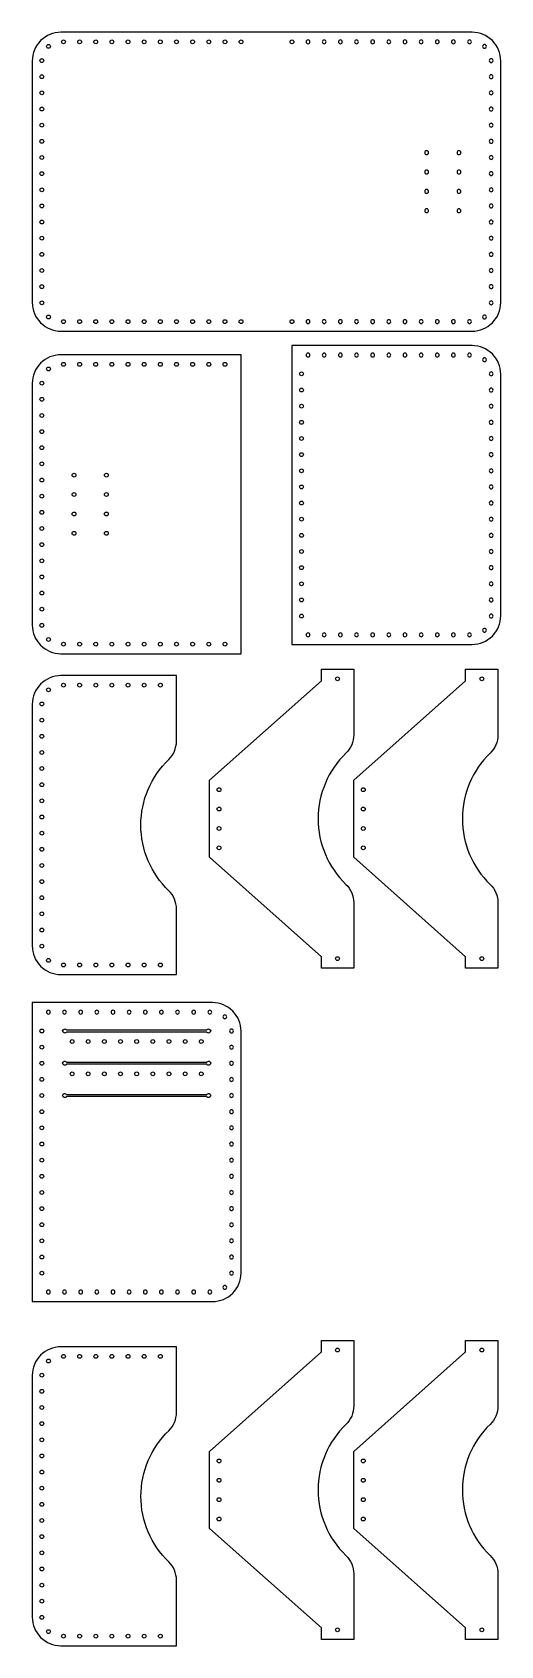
# Model space of a CAD drawing. Header units: millimetres. Extents: x 4795 to 4979, y 1482 to 2116.
import ezdxf

# ---------------------------------------------------------------- set-up
doc = ezdxf.new("R2010")
doc.units = ezdxf.units.MM

# ---------------------------------------------------------------- blocks, each defined once
blk = doc.blocks.new('*U26')
blk.add_circle((0, 0), 0.75)
blk = doc.blocks.new('*U27')
at = {"color": 0, "linetype": 'ByBlock', "lineweight": -2, "transparency": 16777216}
for p, rotation in [((4976.82, 2114.17), 220.6812559147906), ((4982.73, 2115.98), 180), ((4989.08, 2115.98), 180), ((4995.42, 2115.98), 180), ((5001.77, 2115.98), 180), ((5008.12, 2115.98), 180), ((5014.47, 2115.98), 180), ((5020.81, 2115.98), 180), ((5027.16, 2115.98), 180), ((5033.51, 2115.98), 180), ((5039.86, 2115.98), 180), ((5046.21, 2115.98), 180), ((4974.21, 2108.59), 269.1744340718176), ((4974.21, 2102.24), 270.0000000000001), ((4974.21, 2095.89), 270.0000000000001), ((4974.21, 2089.54), 270.0000000000001), ((4974.21, 2083.2), 270.0000000000001), ((4974.21, 2076.85), 270.0000000000001), ((4974.21, 2070.5), 270.0000000000001), ((4974.21, 2064.15), 270.0000000000001), ((4974.21, 2057.8), 270.0000000000001), ((4974.21, 2051.46), 270.0000000000001), ((4974.21, 2045.11), 270.0000000000001), ((4974.21, 2038.76), 270.0000000000001), ((4974.21, 2032.41), 270.0000000000001), ((4974.21, 2026.07), 270.0000000000001), ((4974.21, 2019.72), 270.0000000000001), ((4974.21, 2013.37), 270.8255659281816), ((4976.82, 2007.79), 319.3187440852085)]:
    blk.add_blockref('*U26', p, dxfattribs=dict(at, rotation=rotation))
for p in [(4982.73, 2005.98), (4989.08, 2005.98), (4995.42, 2005.98), (5001.77, 2005.98), (5008.12, 2005.98), (5014.47, 2005.98), (5020.81, 2005.98), (5027.16, 2005.98), (5033.51, 2005.98), (5039.86, 2005.98), (5046.21, 2005.98)]:
    blk.add_blockref('*U26', p, dxfattribs=at)
blk = doc.blocks.new('*U30')
blk.add_circle((0, 0), 0.75)
blk = doc.blocks.new('*U31')
at = {"color": 0, "linetype": 'ByBlock', "lineweight": -2, "transparency": 16777216}
for p, rotation in [((4976.82, 2114.17), 220.6812559147906), ((4982.73, 2115.98), 180), ((4989.08, 2115.98), 180), ((4995.42, 2115.98), 180), ((5001.77, 2115.98), 180), ((5008.12, 2115.98), 180), ((5014.47, 2115.98), 180), ((5020.81, 2115.98), 180), ((5027.16, 2115.98), 180), ((5033.51, 2115.98), 180), ((5039.86, 2115.98), 180), ((5046.21, 2115.98), 180), ((4974.21, 2108.59), 269.1744340718176), ((4974.21, 2102.24), 270.0000000000001), ((4974.21, 2095.89), 270.0000000000001), ((4974.21, 2089.54), 270.0000000000001), ((4974.21, 2083.2), 270.0000000000001), ((4974.21, 2076.85), 270.0000000000001), ((4974.21, 2070.5), 270.0000000000001), ((4974.21, 2064.15), 270.0000000000001), ((4974.21, 2057.8), 270.0000000000001), ((4974.21, 2051.46), 270.0000000000001), ((4974.21, 2045.11), 270.0000000000001), ((4974.21, 2038.76), 270.0000000000001), ((4974.21, 2032.41), 270.0000000000001), ((4974.21, 2026.07), 270.0000000000001), ((4974.21, 2019.72), 270.0000000000001), ((4974.21, 2013.37), 270.8255659281816), ((4976.82, 2007.79), 319.3187440852085)]:
    blk.add_blockref('*U30', p, dxfattribs=dict(at, rotation=rotation))
for p in [(4982.73, 2005.98), (4989.08, 2005.98), (4995.42, 2005.98), (5001.77, 2005.98), (5008.12, 2005.98), (5014.47, 2005.98), (5020.81, 2005.98), (5027.16, 2005.98), (5033.51, 2005.98), (5039.86, 2005.98), (5046.21, 2005.98)]:
    blk.add_blockref('*U30', p, dxfattribs=at)
blk = doc.blocks.new('*U38')
blk.add_circle((0, 0), 0.75)
blk = doc.blocks.new('*U39')
at = {"color": 0, "linetype": 'ByBlock', "lineweight": -2, "transparency": 16777216}
for p, rotation in [((4976.82, 2114.17), 220.6812559147906), ((4982.73, 2115.98), 180), ((4989.08, 2115.98), 180), ((4995.42, 2115.98), 180), ((5001.77, 2115.98), 180), ((5008.12, 2115.98), 180), ((5014.47, 2115.98), 180), ((5020.81, 2115.98), 180), ((5027.16, 2115.98), 180), ((5033.51, 2115.98), 180), ((5039.86, 2115.98), 180), ((5046.21, 2115.98), 180), ((4974.21, 2108.59), 269.1744340718176), ((4974.21, 2102.24), 270.0000000000001), ((4974.21, 2095.89), 270.0000000000001), ((4974.21, 2089.54), 270.0000000000001), ((4974.21, 2083.2), 270.0000000000001), ((4974.21, 2076.85), 270.0000000000001), ((4974.21, 2070.5), 270.0000000000001), ((4974.21, 2064.15), 270.0000000000001), ((4974.21, 2057.8), 270.0000000000001), ((4974.21, 2051.46), 270.0000000000001), ((4974.21, 2045.11), 270.0000000000001), ((4974.21, 2038.76), 270.0000000000001), ((4974.21, 2032.41), 270.0000000000001), ((4974.21, 2026.07), 270.0000000000001), ((4974.21, 2019.72), 270.0000000000001), ((4974.21, 2013.37), 270.8255659281816), ((4976.82, 2007.79), 319.3187440852085)]:
    blk.add_blockref('*U38', p, dxfattribs=dict(at, rotation=rotation))
for p in [(4982.73, 2005.98), (4989.08, 2005.98), (4995.42, 2005.98), (5001.77, 2005.98), (5008.12, 2005.98), (5014.47, 2005.98), (5020.81, 2005.98), (5027.16, 2005.98), (5033.51, 2005.98), (5039.86, 2005.98), (5046.21, 2005.98)]:
    blk.add_blockref('*U38', p, dxfattribs=at)
blk = doc.blocks.new('*U42')
blk.add_circle((0, 0), 0.75)
blk = doc.blocks.new('*U43')
at = {"color": 0, "linetype": 'ByBlock', "lineweight": -2, "transparency": 16777216}
for p, rotation in [((4976.82, 2114.17), 220.6812559147906), ((4982.73, 2115.98), 180), ((4989.08, 2115.98), 180), ((4995.42, 2115.98), 180), ((5001.77, 2115.98), 180), ((5008.12, 2115.98), 180), ((5014.47, 2115.98), 180), ((5020.81, 2115.98), 180), ((5027.16, 2115.98), 180), ((5033.51, 2115.98), 180), ((5039.86, 2115.98), 180), ((5046.21, 2115.98), 180), ((4974.21, 2108.59), 269.1744340718176), ((4974.21, 2102.24), 270.0000000000001), ((4974.21, 2095.89), 270.0000000000001), ((4974.21, 2089.54), 270.0000000000001), ((4974.21, 2083.2), 270.0000000000001), ((4974.21, 2076.85), 270.0000000000001), ((4974.21, 2070.5), 270.0000000000001), ((4974.21, 2064.15), 270.0000000000001), ((4974.21, 2057.8), 270.0000000000001), ((4974.21, 2051.46), 270.0000000000001), ((4974.21, 2045.11), 270.0000000000001), ((4974.21, 2038.76), 270.0000000000001), ((4974.21, 2032.41), 270.0000000000001), ((4974.21, 2026.07), 270.0000000000001), ((4974.21, 2019.72), 270.0000000000001), ((4974.21, 2013.37), 270.8255659281816), ((4976.82, 2007.79), 319.3187440852085)]:
    blk.add_blockref('*U42', p, dxfattribs=dict(at, rotation=rotation))
for p in [(4982.73, 2005.98), (4989.08, 2005.98), (4995.42, 2005.98), (5001.77, 2005.98), (5008.12, 2005.98), (5014.47, 2005.98), (5020.81, 2005.98), (5027.16, 2005.98), (5033.51, 2005.98), (5039.86, 2005.98), (5046.21, 2005.98)]:
    blk.add_blockref('*U42', p, dxfattribs=at)
blk = doc.blocks.new('*U62')
blk.add_circle((0, 0), 0.75)
blk = doc.blocks.new('*U63')
at = {"color": 0, "linetype": 'ByBlock', "lineweight": -2, "transparency": 16777216, "rotation": 270}
for p in [(4986.9, 2072.4), (4986.9, 2064.79), (4986.9, 2057.17), (4986.9, 2049.56)]:
    blk.add_blockref('*U62', p, dxfattribs=at)
blk = doc.blocks.new('*U75')
blk.add_circle((0, 0), 0.75)
blk = doc.blocks.new('*U76')
at = {"color": 0, "linetype": 'ByBlock', "lineweight": -2, "transparency": 16777216}
for p, rotation in [((4976.82, 2114.17), 220.6812559147906), ((4982.73, 2115.98), 180), ((4989.08, 2115.98), 180), ((4995.42, 2115.98), 180), ((5001.77, 2115.98), 180), ((5008.12, 2115.98), 180), ((5014.47, 2115.98), 180), ((5020.81, 2115.98), 180), ((5027.16, 2115.98), 180), ((5033.51, 2115.98), 180), ((5039.86, 2115.98), 180), ((5046.21, 2115.98), 180), ((4974.21, 2108.59), 269.1744340718176), ((4974.21, 2102.24), 270.0000000000001), ((4974.21, 2095.89), 270.0000000000001), ((4974.21, 2089.54), 270.0000000000001), ((4974.21, 2083.2), 270.0000000000001), ((4974.21, 2076.85), 270.0000000000001), ((4974.21, 2070.5), 270.0000000000001), ((4974.21, 2064.15), 270.0000000000001), ((4974.21, 2057.8), 270.0000000000001), ((4974.21, 2051.46), 270.0000000000001), ((4974.21, 2045.11), 270.0000000000001), ((4974.21, 2038.76), 270.0000000000001), ((4974.21, 2032.41), 270.0000000000001), ((4974.21, 2026.07), 270.0000000000001), ((4974.21, 2019.72), 270.0000000000001), ((4974.21, 2013.37), 270.8255659281816), ((4976.82, 2007.79), 319.3187440852085)]:
    blk.add_blockref('*U75', p, dxfattribs=dict(at, rotation=rotation))
for p in [(4982.73, 2005.98), (4989.08, 2005.98), (4995.42, 2005.98), (5001.77, 2005.98), (5008.12, 2005.98), (5014.47, 2005.98), (5020.81, 2005.98), (5027.16, 2005.98), (5033.51, 2005.98), (5039.86, 2005.98), (5046.21, 2005.98)]:
    blk.add_blockref('*U75', p, dxfattribs=at)
blk = doc.blocks.new('*U77')
blk.add_circle((0, 0), 0.75)
blk = doc.blocks.new('*U78')
at = {"color": 0, "linetype": 'ByBlock', "lineweight": -2, "transparency": 16777216, "rotation": 270}
for p in [(4986.9, 2072.4), (4986.9, 2064.79), (4986.9, 2057.17), (4986.9, 2049.56)]:
    blk.add_blockref('*U77', p, dxfattribs=at)
blk = doc.blocks.new('*U94')
blk.add_circle((0, 0), 0.75)
blk = doc.blocks.new('*U95')
at = {"color": 0, "linetype": 'ByBlock', "lineweight": -2, "transparency": 16777216, "rotation": 270}
for p in [(4986.9, 2072.4), (4986.9, 2064.79), (4986.9, 2057.17), (4986.9, 2049.56)]:
    blk.add_blockref('*U94', p, dxfattribs=at)
blk = doc.blocks.new('*U126')
blk.add_circle((0, 0), 0.75)
blk = doc.blocks.new('*U127')
at = {"color": 0, "linetype": 'ByBlock', "lineweight": -2, "transparency": 16777216, "rotation": 270}
for p in [(4986.9, 2072.4), (4986.9, 2064.79), (4986.9, 2057.17), (4986.9, 2049.56)]:
    blk.add_blockref('*U126', p, dxfattribs=at)
blk = doc.blocks.new('*U130')
blk.add_circle((0, 0), 0.75)
blk = doc.blocks.new('*U131')
at = {"color": 0, "linetype": 'ByBlock', "lineweight": -2, "transparency": 16777216, "rotation": 270}
for p in [(4986.9, 2072.4), (4986.9, 2064.79), (4986.9, 2057.17), (4986.9, 2049.56)]:
    blk.add_blockref('*U130', p, dxfattribs=at)
blk = doc.blocks.new('*U134')
blk.add_circle((0, 0), 0.75)
blk = doc.blocks.new('*U135')
at = {"color": 0, "linetype": 'ByBlock', "lineweight": -2, "transparency": 16777216, "rotation": 270}
for p in [(4986.9, 2072.4), (4986.9, 2064.79), (4986.9, 2057.17), (4986.9, 2049.56)]:
    blk.add_blockref('*U134', p, dxfattribs=at)
blk = doc.blocks.new('*U144')
blk.add_circle((0, 0), 0.75)
blk = doc.blocks.new('*U145')
at = {"color": 0, "linetype": 'ByBlock', "lineweight": -2, "transparency": 16777216, "rotation": 270}
for p in [(4986.9, 2072.4), (4986.9, 2064.79), (4986.9, 2057.17), (4986.9, 2049.56)]:
    blk.add_blockref('*U144', p, dxfattribs=at)
blk = doc.blocks.new('*U146')
blk.add_circle((0, 0), 0.75)
blk = doc.blocks.new('*U147')
at = {"color": 0, "linetype": 'ByBlock', "lineweight": -2, "transparency": 16777216, "rotation": 270}
for p in [(4986.9, 2072.4), (4986.9, 2064.79), (4986.9, 2057.17), (4986.9, 2049.56)]:
    blk.add_blockref('*U146', p, dxfattribs=at)

msp = doc.modelspace()

# ---------------------------------------------------------------- linework, layer by layer
for points in [[(4968.06, 2116.31), (4806.37, 2116.31, 0.414214), (4795.12, 2105.06), (4795.12, 2010.06, 0.414214), (4806.37, 1998.81), (4968.06, 1998.81, 0.414214), (4979.31, 2010.06), (4979.31, 2105.06, 0.414214)], [(4968.06, 1875.64, 0.414214), (4979.31, 1886.89), (4979.31, 1981.89, 0.414214), (4968.06, 1993.14), (4897.22, 1993.14), (4897.22, 1875.64)], [(4877.22, 1872.01), (4877.22, 1989.51), (4806.37, 1989.51, 0.414214), (4795.12, 1978.26), (4795.12, 1883.26, 0.414214), (4806.37, 1872.01)], [(4918.45, 1832.9, 0.424493), (4918.45, 1781.33, -0.20346), (4921.51, 1774.14), (4921.51, 1748.37), (4908.81, 1748.37), (4908.81, 1752.87), (4864.8, 1791.95), (4864.8, 1822.29), (4908.81, 1861.37), (4908.81, 1865.87), (4921.51, 1865.87), (4921.51, 1840.1, -0.20346)], [(4975.16, 1832.9, 0.424493), (4975.16, 1781.33, -0.20346), (4978.21, 1774.14), (4978.21, 1748.37), (4965.52, 1748.37), (4965.52, 1752.87), (4921.51, 1791.95), (4921.51, 1822.29), (4965.52, 1861.37), (4965.52, 1865.87), (4978.21, 1865.87), (4978.21, 1840.1, -0.20346)], [(4848.77, 1830.42, 0.20346), (4851.82, 1837.61), (4851.82, 1863.38), (4806.37, 1863.38, 0.414214), (4795.12, 1852.13), (4795.12, 1757.13, 0.414214), (4806.37, 1745.88), (4851.82, 1745.88), (4851.82, 1771.65, 0.20346), (4848.77, 1778.84, -0.424493)], [(4865.97, 1617.32, 0.414214), (4877.22, 1628.57), (4877.22, 1723.57, 0.414214), (4865.97, 1734.82), (4795.12, 1734.82), (4795.12, 1617.32)], [(4808.56, 1724.08), (4863.77, 1724.08, -3.732051), (4863.77, 1723.28), (4808.56, 1723.28, -3.732051)], [(4808.56, 1711.38), (4863.77, 1711.38, -3.732051), (4863.77, 1710.58), (4808.56, 1710.58, -3.732051)], [(4808.56, 1698.69), (4863.77, 1698.69, -3.732051), (4863.77, 1697.89), (4808.56, 1697.89, -3.732051)], [(4848.77, 1566.54, 0.20346), (4851.82, 1573.74), (4851.82, 1599.51), (4806.37, 1599.51, 0.414214), (4795.12, 1588.26), (4795.12, 1493.26, 0.414214), (4806.37, 1482.01), (4851.82, 1482.01), (4851.82, 1507.78, 0.20346), (4848.77, 1514.97, -0.424493)], [(4918.45, 1569.03, 0.424493), (4918.45, 1517.46, -0.20346), (4921.51, 1510.26), (4921.51, 1484.49), (4908.81, 1484.49), (4908.81, 1488.99), (4864.8, 1528.07), (4864.8, 1558.41), (4908.81, 1597.49), (4908.81, 1601.99), (4921.51, 1601.99), (4921.51, 1576.22, -0.20346)], [(4975.16, 1569.03, 0.424493), (4975.16, 1517.46, -0.20346), (4978.21, 1510.26), (4978.21, 1484.49), (4965.52, 1484.49), (4965.52, 1488.99), (4921.51, 1528.07), (4921.51, 1558.41), (4965.52, 1597.49), (4965.52, 1601.99), (4978.21, 1601.99), (4978.21, 1576.22, -0.20346)]]:
    msp.add_lwpolyline(points, format="xyb", close=True)
for centre in [(4877.22, 2112.56), (4897.22, 2112.56), (4877.22, 2002.56), (4897.22, 2002.56), (4900.97, 1982), (4900.97, 1975.66), (4900.97, 1969.31), (4900.97, 1962.96), (4900.97, 1956.61), (4900.97, 1950.26), (4900.97, 1943.92), (4900.97, 1937.57), (4900.97, 1931.22), (4900.97, 1924.87), (4900.97, 1918.53), (4900.97, 1912.18), (4900.97, 1905.83), (4900.97, 1899.48), (4900.97, 1893.13), (4900.97, 1886.79), (4801.48, 1857.82), (4807.39, 1859.63), (4813.74, 1859.63), (4820.09, 1859.63), (4826.43, 1859.63), (4832.78, 1859.63), (4839.13, 1859.63), (4845.48, 1859.63), (4915.16, 1862.12), (4971.87, 1862.12), (4798.87, 1852.24), (4798.87, 1845.89), (4798.87, 1839.54), (4798.87, 1833.19), (4798.87, 1826.85), (4798.87, 1820.5), (4798.87, 1814.15), (4798.87, 1807.8), (4798.87, 1801.46), (4798.87, 1795.11), (4798.87, 1788.76), (4798.87, 1782.41), (4798.87, 1776.06), (4798.87, 1769.72), (4798.87, 1763.37), (4798.87, 1757.02), (4801.48, 1751.44), (4915.16, 1752.12), (4971.87, 1752.12), (4807.39, 1749.63), (4813.74, 1749.63), (4820.09, 1749.63), (4826.43, 1749.63), (4832.78, 1749.63), (4839.13, 1749.63), (4845.48, 1749.63), (4798.87, 1723.68), (4810.78, 1719.53), (4817.12, 1719.53), (4823.47, 1719.53), (4829.82, 1719.53), (4836.17, 1719.53), (4842.51, 1719.53), (4848.86, 1719.53), (4855.21, 1719.53), (4861.56, 1719.53), (4798.87, 1717.33), (4798.87, 1710.98), (4810.78, 1706.83), (4817.12, 1706.83), (4823.47, 1706.83), (4829.82, 1706.83), (4836.17, 1706.83), (4842.51, 1706.83), (4848.86, 1706.83), (4855.21, 1706.83), (4861.56, 1706.83), (4798.87, 1704.64), (4798.87, 1698.29), (4798.87, 1691.94), (4798.87, 1685.59), (4798.87, 1679.25), (4798.87, 1672.9), (4798.87, 1666.55), (4798.87, 1660.2), (4798.87, 1653.85), (4798.87, 1647.51), (4798.87, 1641.16), (4798.87, 1634.81), (4798.87, 1628.46), (4915.16, 1598.24), (4971.87, 1598.24), (4801.48, 1593.94), (4807.39, 1595.76), (4813.74, 1595.76), (4820.09, 1595.76), (4826.43, 1595.76), (4832.78, 1595.76), (4839.13, 1595.76), (4845.48, 1595.76), (4798.87, 1588.36), (4798.87, 1582.02), (4798.87, 1575.67), (4798.87, 1569.32), (4798.87, 1562.97), (4798.87, 1556.62), (4798.87, 1550.28), (4798.87, 1543.93), (4798.87, 1537.58), (4798.87, 1531.23), (4798.87, 1524.89), (4798.87, 1518.54), (4798.87, 1512.19), (4798.87, 1505.84), (4798.87, 1499.5), (4798.87, 1493.15), (4801.48, 1487.57), (4807.39, 1485.76), (4813.74, 1485.76), (4820.09, 1485.76), (4826.43, 1485.76), (4832.78, 1485.76), (4839.13, 1485.76), (4845.48, 1485.76), (4915.16, 1488.24), (4971.87, 1488.24)]:
    msp.add_circle(centre, 0.75)

# ---------------------------------------------------------------- block references
for name, p in [('*U39', (-175.34, -3.42)), ('*U76', (-175.34, -130.22)), ('*U78', (-175.34, -130.22)), ('*U95', (-162.64, -130.22)), ('*U63', (-118.35, -253.86)), ('*U135', (-61.64, -253.86)), ('*U145', (-118.35, -517.74)), ('*U147', (-61.64, -517.74))]:
    msp.add_blockref(name, p)
at = {"xscale": -1}
for name, p in [('*U43', (9949.77, -3.42)), ('*U131', (9937.07, -3.42)), ('*U127', (9949.77, -3.42)), ('*U31', (9949.77, -126.58)), ('*U27', (9847.67, -384.91))]:
    msp.add_blockref(name, p, dxfattribs=at)

doc.saveas('drawing.dxf')
